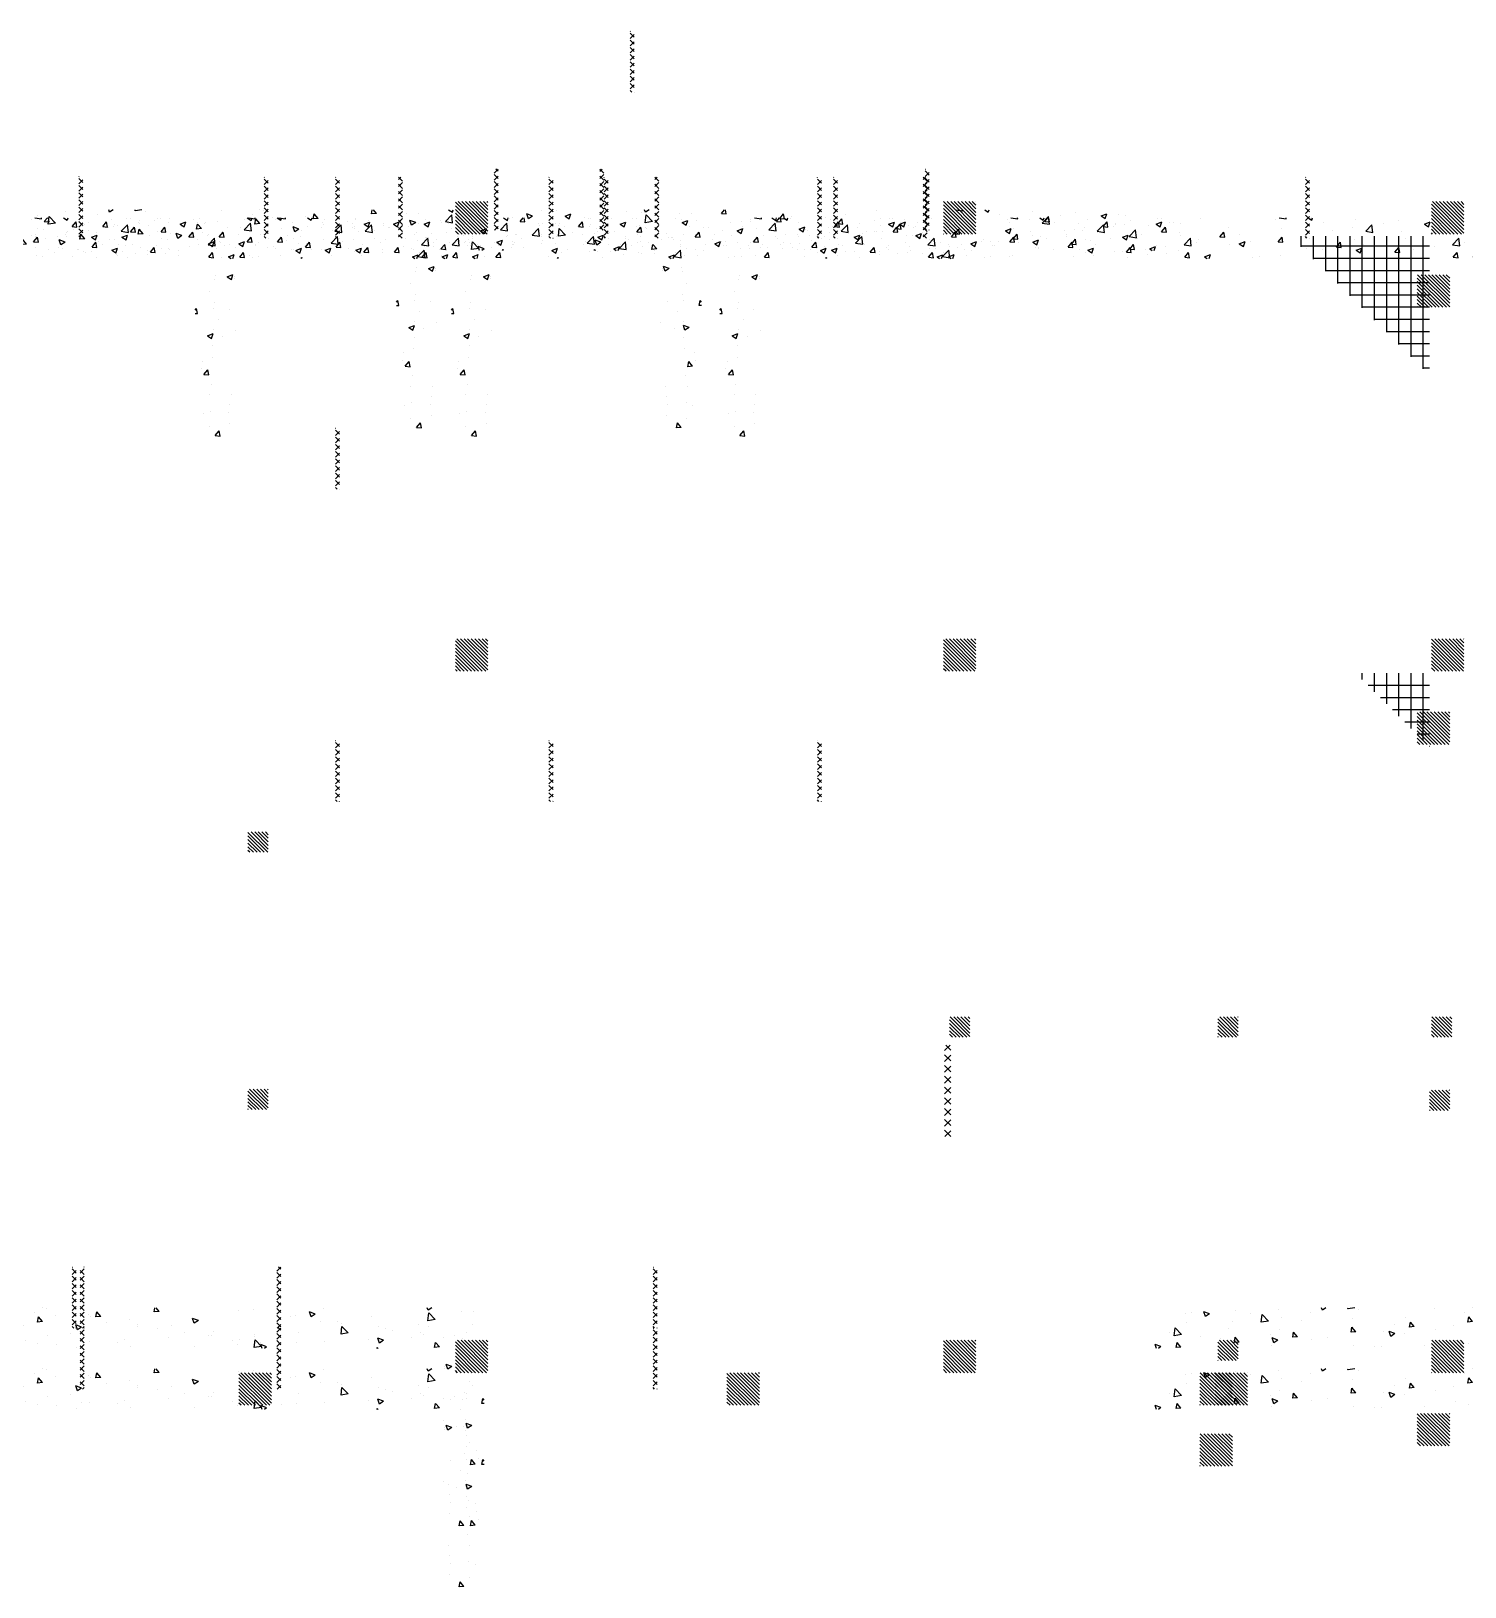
# Paper-space layout 'Layout1' of a CAD drawing. Extents: x -51516 to 7058931, y -29255 to 5150000.
# Drawn here: x 67634 to 85261, y 34167 to 53296 of the extents above; entities that cross this region are included whole.
import ezdxf

# ---------------------------------------------------------------- set-up
doc = ezdxf.new("R2010")
doc.units = 0
doc.header["$LTSCALE"] = 1000
doc.layers.get('0').update_dxf_attribs({"linetype": 'CONTINUOUS'})
doc.layers.add('COL', color=3, linetype='CONTINUOUS')
doc.layers.add('DM', color=2, linetype='CONTINUOUS')

# ---------------------------------------------------------------- blocks, each defined once
blk = doc.blocks.new('*X')
at = {"color": 0}
for p, q in [((50500, 51472), (50528, 51500)), ((50550, 51450), (50500, 51500)), ((50500, 51384), (50550, 51434)), ((50550, 51362), (50500, 51412)), ((70500, 51497), (70503, 51500)), ((70550, 51426), (70500, 51476)), ((70500, 51408), (70550, 51458)), ((50500, 51295), (50550, 51345)), ((50550, 51273), (50500, 51323)), ((70550, 51338), (70500, 51388)), ((70500, 51320), (70550, 51370)), ((70550, 51249), (70500, 51299)), ((70500, 51231), (70550, 51281)), ((50500, 51207), (50550, 51257)), ((50550, 51185), (50500, 51235)), ((50500, 51119), (50550, 51169)), ((50550, 51097), (50500, 51147)), ((70550, 51161), (70500, 51211)), ((70500, 51143), (70550, 51193)), ((50500, 51030), (50550, 51080)), ((50550, 51008), (50500, 51058)), ((70550, 51072), (70500, 51122)), ((70500, 51055), (70550, 51105)), ((70550, 50984), (70500, 51034)), ((70500, 50966), (70550, 51016)), ((48127, 50948), (48127, 50948)), ((48272, 50954), (48272, 50954)), ((48602, 50854), (48680, 50935)), ((48641, 51000), (48688, 50968)), ((48691, 50840), (48680, 50935)), ((48688, 50968), (48699, 51000)), ((49386, 50893), (49386, 50893)), ((49970, 50993), (49970, 50993)), ((50076, 50921), (50146, 50948)), ((50076, 50921), (50126, 50888)), ((50126, 50888), (50146, 50948)), ((50318, 50905), (50318, 50905)), ((50385, 50886), (50385, 50886)), ((50500, 50942), (50550, 50992)), ((50550, 50920), (50500, 50970)), ((50500, 50854), (50550, 50904)), ((50831, 50976), (50831, 50976)), ((51017, 50969), (51017, 50969)), ((51995, 50955), (52033, 51000)), ((51995, 50955), (52055, 50950)), ((52055, 50950), (52046, 51000)), ((52713, 50892), (52761, 50950)), ((52713, 50892), (52772, 50887)), ((52772, 50887), (52761, 50950)), ((52844, 50897), (52844, 50897)), ((52862, 50916), (52862, 50916)), ((53275, 50907), (53275, 50907)), ((53381, 50991), (53381, 50991)), ((53427, 50997), (53427, 50997)), ((53430, 50829), (53478, 50887)), ((53490, 50824), (53478, 50887)), ((53525, 50940), (53525, 50940)), ((53904, 50989), (53904, 50989)), ((54833, 50978), (54833, 50978)), ((54878, 51000), (54962, 50987)), ((54962, 50987), (54961, 51000)), ((55233, 51000), (55277, 50970)), ((55277, 50970), (55287, 51000)), ((55420, 50938), (55420, 50938)), ((55816, 50984), (55816, 50984)), ((55941, 50835), (56018, 50916)), ((56030, 50821), (56018, 50916)), ((56162, 50927), (56162, 50927)), ((56350, 50962), (56350, 50962)), ((56665, 50924), (56735, 50950)), ((56665, 50924), (56714, 50890)), ((56714, 50890), (56735, 50950)), ((56883, 50939), (56883, 50939)), ((56965, 50928), (56965, 50928)), ((70550, 50896), (70500, 50946)), ((70500, 50878), (70550, 50928)), ((48148, 50789), (48148, 50789)), ((48602, 50854), (48691, 50840)), ((48681, 50767), (48681, 50767)), ((48803, 50793), (48803, 50793)), ((49293, 50766), (49293, 50766)), ((49670, 50689), (49748, 50770)), ((49759, 50675), (49748, 50770)), ((49756, 50803), (49756, 50803)), ((49798, 50830), (49798, 50830)), ((50006, 50836), (50006, 50836)), ((50550, 50831), (50500, 50881)), ((50500, 50765), (50550, 50815)), ((50543, 50750), (50500, 50793)), ((51513, 50841), (51583, 50868)), ((51513, 50841), (51563, 50808)), ((51563, 50808), (51583, 50868)), ((51843, 50782), (51843, 50782)), ((52261, 50797), (52261, 50797)), ((52264, 50774), (52264, 50774)), ((52357, 50852), (52357, 50852)), ((52643, 50824), (52643, 50824)), ((52950, 50761), (53020, 50788)), ((52950, 50761), (53000, 50728)), ((53000, 50728), (53020, 50788)), ((53430, 50829), (53490, 50824)), ((53667, 50778), (53667, 50778)), ((54147, 50767), (54195, 50824)), ((54147, 50767), (54207, 50761)), ((54207, 50761), (54195, 50824)), ((54250, 50878), (54250, 50878)), ((54388, 50793), (54388, 50793)), ((54864, 50704), (54913, 50761)), ((54901, 50761), (54901, 50761)), ((54907, 50868), (54907, 50868)), ((54924, 50699), (54913, 50761)), ((55533, 50844), (55533, 50844)), ((55783, 50877), (55783, 50877)), ((55941, 50835), (56029, 50821)), ((56382, 50828), (56382, 50828)), ((56946, 50815), (56946, 50815)), ((70550, 50807), (70500, 50857)), ((70500, 50789), (70550, 50839)), ((70519, 50750), (70500, 50769)), ((48220, 50693), (48220, 50693)), ((48358, 50655), (48358, 50655)), ((48495, 50637), (48495, 50637)), ((48746, 50670), (48746, 50670)), ((48780, 50696), (48780, 50696)), ((48892, 50632), (48892, 50632)), ((49124, 50720), (49124, 50720)), ((49215, 50744), (49215, 50744)), ((49670, 50689), (49759, 50675)), ((49749, 50721), (49749, 50721)), ((50283, 50699), (50283, 50699)), ((50817, 50676), (50817, 50676)), ((50819, 50643), (50819, 50643)), ((51324, 50707), (51324, 50707)), ((51351, 50654), (51351, 50654)), ((51383, 50658), (51383, 50658)), ((51678, 50697), (51678, 50697)), ((51884, 50631), (51884, 50631)), ((52014, 50741), (52014, 50741)), ((53084, 50678), (53084, 50678)), ((53369, 50658), (53369, 50658)), ((53883, 50729), (53883, 50729)), ((54272, 50678), (54272, 50678)), ((54387, 50681), (54457, 50708)), ((54387, 50681), (54437, 50648)), ((54437, 50648), (54457, 50708)), ((54523, 50711), (54523, 50711)), ((54864, 50704), (54924, 50699)), ((55215, 50628), (55215, 50628)), ((55582, 50641), (55630, 50699)), ((55582, 50641), (55641, 50636)), ((55641, 50636), (55630, 50699)), ((55799, 50728), (55799, 50728)), ((55824, 50601), (55894, 50628)), ((55874, 50567), (55894, 50628)), ((55913, 50669), (55913, 50669)), ((56299, 50578), (56347, 50636)), ((56359, 50573), (56347, 50636)), ((56433, 50744), (56433, 50744)), ((56781, 50649), (56781, 50649)), ((57008, 50670), (57086, 50751)), ((57008, 50670), (57097, 50656)), ((57097, 50656), (57086, 50751)), ((57160, 50699), (57160, 50699)), ((70549, 50750), (70550, 50751)), ((48260, 50621), (48260, 50621)), ((48548, 50517), (48596, 50574)), ((48548, 50517), (48608, 50511)), ((48608, 50511), (48596, 50574)), ((49236, 50599), (49306, 50626)), ((49236, 50599), (49285, 50565)), ((49285, 50565), (49306, 50626)), ((49304, 50500), (49313, 50511)), ((49315, 50500), (49313, 50511)), ((49426, 50610), (49426, 50610)), ((49960, 50587), (49960, 50587)), ((50305, 50573), (50305, 50573)), ((50494, 50565), (50494, 50565)), ((50673, 50519), (50743, 50546)), ((50673, 50519), (50701, 50500)), ((50727, 50500), (50743, 50546)), ((50737, 50523), (50815, 50604)), ((50737, 50523), (50826, 50509)), ((50753, 50575), (50753, 50575)), ((50826, 50509), (50815, 50604)), ((51004, 50608), (51004, 50608)), ((51028, 50542), (51028, 50542)), ((51095, 50597), (51095, 50597)), ((51561, 50519), (51561, 50519)), ((52345, 50519), (52345, 50519)), ((52418, 50609), (52418, 50609)), ((52501, 50577), (52501, 50577)), ((52850, 50583), (52850, 50583)), ((52952, 50586), (52952, 50586)), ((53012, 50512), (53012, 50512)), ((53262, 50545), (53262, 50545)), ((53486, 50564), (53486, 50564)), ((53641, 50595), (53641, 50595)), ((54020, 50541), (54020, 50541)), ((54553, 50518), (54553, 50518)), ((54632, 50528), (54632, 50528)), ((54895, 50535), (54895, 50535)), ((55408, 50605), (55408, 50605)), ((55824, 50601), (55874, 50568)), ((55899, 50533), (55899, 50533)), ((56299, 50578), (56359, 50573)), ((56530, 50616), (56530, 50616)), ((57016, 50516), (57064, 50573)), ((57016, 50516), (57076, 50510)), ((57076, 50510), (57064, 50573)), ((57261, 50521), (57331, 50548)), ((57261, 50521), (57293, 50500)), ((57315, 50500), (57331, 50548)), ((48248, 50288), (48248, 50288)), ((48395, 50276), (48465, 50303)), ((48395, 50276), (48445, 50243)), ((48445, 50243), (48465, 50303)), ((48482, 50258), (48482, 50258)), ((48483, 50276), (48483, 50276)), ((8800, 49812), (9188, 50200)), ((8800, 49856), (9144, 50200)), ((8800, 49901), (9099, 50200)), ((8800, 49945), (9055, 50200)), ((8800, 49989), (9011, 50200)), ((8800, 50033), (8967, 50200)), ((8800, 50077), (8923, 50200)), ((8800, 50122), (8878, 50200)), ((8800, 50166), (8834, 50200)), ((8832, 49800), (9200, 50168)), ((8876, 49800), (9200, 50124)), ((14800, 49802), (15198, 50200)), ((14800, 49846), (15154, 50200)), ((14800, 49890), (15110, 50200)), ((14800, 49934), (15066, 50200)), ((14800, 49979), (15021, 50200)), ((14800, 50023), (14977, 50200)), ((14800, 50067), (14933, 50200)), ((14800, 50111), (14889, 50200)), ((14800, 50155), (14845, 50200)), ((14800, 50200), (14800, 50200)), ((14842, 49800), (15200, 50158)), ((20800, 49836), (21164, 50200)), ((20800, 49880), (21120, 50200)), ((20800, 49924), (21076, 50200)), ((20800, 49968), (21032, 50200)), ((20800, 50012), (20988, 50200)), ((20800, 50057), (20943, 50200)), ((20800, 50101), (20899, 50200)), ((20800, 50145), (20855, 50200)), ((20800, 50189), (20811, 50200)), ((20809, 49800), (21200, 50191)), ((20853, 49800), (21200, 50147)), ((26800, 49825), (27175, 50200)), ((26800, 49869), (27131, 50200)), ((26800, 49914), (27086, 50200)), ((26800, 49958), (27042, 50200)), ((26800, 50002), (26998, 50200)), ((26800, 50046), (26954, 50200)), ((26800, 50090), (26910, 50200)), ((26800, 50135), (26865, 50200)), ((26800, 50179), (26821, 50200)), ((26819, 49800), (27200, 50181)), ((26863, 49800), (27200, 50137)), ((38800, 49804), (39196, 50200)), ((38800, 49849), (39151, 50200)), ((38800, 49893), (39107, 50200)), ((38800, 49937), (39063, 50200)), ((38800, 49981), (39019, 50200)), ((38800, 50025), (38975, 50200)), ((38800, 50070), (38930, 50200)), ((38800, 50114), (38886, 50200)), ((38800, 50158), (38842, 50200)), ((38840, 49800), (39200, 50160)), ((48232, 50243), (48232, 50243)), ((8920, 49800), (9200, 50080)), ((8965, 49800), (9200, 50035)), ((9009, 49800), (9200, 49991)), ((14887, 49800), (15200, 50113)), ((14931, 49800), (15200, 50069)), ((14975, 49800), (15200, 50025)), ((20897, 49800), (21200, 50103)), ((20941, 49800), (21200, 50059)), ((20985, 49800), (21200, 50015)), ((26907, 49800), (27200, 50093)), ((26952, 49800), (27200, 50048)), ((26996, 49800), (27200, 50004)), ((38884, 49800), (39200, 50116)), ((38928, 49800), (39200, 50072)), ((38972, 49800), (39200, 50028)), ((48179, 50096), (48179, 50096)), ((9053, 49800), (9200, 49947)), ((9097, 49800), (9200, 49903)), ((15019, 49800), (15200, 49981)), ((15063, 49800), (15200, 49937)), ((15108, 49800), (15200, 49892)), ((21030, 49800), (21200, 49970)), ((21074, 49800), (21200, 49926)), ((21118, 49800), (21200, 49882)), ((27040, 49800), (27200, 49960)), ((27084, 49800), (27200, 49916)), ((27128, 49800), (27200, 49872)), ((39017, 49800), (39200, 49983)), ((39061, 49800), (39200, 49939)), ((39105, 49800), (39200, 49895)), ((48000, 49864), (48017, 49885)), ((48029, 49822), (48017, 49885)), ((48220, 49881), (48220, 49881)), ((48236, 49955), (48236, 49955)), ((48418, 49877), (48418, 49877)), ((9141, 49800), (9200, 49859)), ((9186, 49800), (9200, 49814)), ((9300, 48143), (9300, 49775)), ((9450, 48293), (9450, 49775)), ((9600, 48443), (9600, 49775)), ((9750, 48593), (9750, 49775)), ((9900, 48743), (9900, 49775)), ((10050, 48893), (10050, 49775)), ((10200, 49043), (10200, 49775)), ((10350, 49193), (10350, 49775)), ((10500, 49343), (10500, 49775)), ((10650, 49493), (10650, 49775)), ((10800, 49643), (10800, 49775)), ((15152, 49800), (15200, 49848)), ((15196, 49800), (15200, 49804)), ((21162, 49800), (21200, 49838)), ((27173, 49800), (27200, 49827)), ((39149, 49800), (39200, 49851)), ((39193, 49800), (39200, 49807)), ((48000, 49824), (48029, 49822)), ((48288, 49747), (48288, 49747)), ((9225, 49650), (10807, 49650)), ((48224, 49622), (48224, 49622)), ((48499, 49613), (48499, 49613)), ((9225, 49500), (10657, 49500)), ((48152, 49551), (48222, 49578)), ((48152, 49551), (48202, 49518)), ((48202, 49518), (48222, 49578)), ((48335, 49537), (48335, 49537)), ((48217, 49427), (48217, 49427)), ((9225, 49350), (10507, 49350)), ((48089, 49239), (48089, 49239)), ((48212, 49289), (48212, 49289)), ((9225, 49200), (10357, 49200)), ((48072, 49142), (48072, 49142)), ((48108, 49075), (48156, 49132)), ((48168, 49070), (48156, 49132)), ((9225, 49050), (10207, 49050)), ((48108, 49075), (48168, 49070)), ((9225, 48900), (10057, 48900)), ((48199, 48957), (48199, 48957)), ((9225, 48750), (9907, 48750)), ((48176, 48830), (48176, 48830)), ((48441, 48831), (48441, 48831)), ((9225, 48600), (9757, 48600)), ((48105, 48594), (48105, 48594)), ((48187, 48624), (48187, 48624)), ((48415, 48610), (48415, 48610)), ((48428, 48705), (48428, 48705)), ((48428, 48470), (48428, 48470)), ((9225, 48450), (9607, 48450)), ((48178, 48437), (48178, 48437)), ((48247, 48323), (48295, 48380)), ((48307, 48317), (48295, 48380)), ((9225, 48300), (9457, 48300)), ((48247, 48323), (48307, 48317)), ((9225, 48150), (9307, 48150)), ((8800, 44465), (9160, 44825)), ((8800, 44509), (9116, 44825)), ((8800, 44553), (9072, 44825)), ((8800, 44597), (9028, 44825)), ((8800, 44641), (8984, 44825)), ((8800, 44686), (8939, 44825)), ((8800, 44730), (8895, 44825)), ((8800, 44774), (8851, 44825)), ((8800, 44818), (8807, 44825)), ((8804, 44425), (9200, 44821)), ((8849, 44425), (9200, 44776)), ((14800, 44454), (15171, 44825)), ((14800, 44498), (15127, 44825)), ((14800, 44543), (15082, 44825)), ((14800, 44587), (15038, 44825)), ((14800, 44631), (14994, 44825)), ((14800, 44675), (14950, 44825)), ((14800, 44719), (14906, 44825)), ((14800, 44764), (14861, 44825)), ((14800, 44808), (14817, 44825)), ((14815, 44425), (15200, 44810)), ((14859, 44425), (15200, 44766)), ((20800, 44444), (21181, 44825)), ((20800, 44488), (21137, 44825)), ((20800, 44532), (21093, 44825)), ((20800, 44576), (21049, 44825)), ((20800, 44621), (21004, 44825)), ((20800, 44665), (20960, 44825)), ((20800, 44709), (20916, 44825)), ((20800, 44753), (20872, 44825)), ((20800, 44797), (20828, 44825)), ((20825, 44425), (21200, 44800)), ((38800, 44457), (39168, 44825)), ((38800, 44501), (39124, 44825)), ((38800, 44545), (39080, 44825)), ((38800, 44589), (39036, 44825)), ((38800, 44634), (38991, 44825)), ((38800, 44678), (38947, 44825)), ((38800, 44722), (38903, 44825)), ((38800, 44766), (38859, 44825)), ((38800, 44810), (38815, 44825)), ((38812, 44425), (39200, 44813)), ((38857, 44425), (39200, 44768)), ((8893, 44425), (9200, 44732)), ((8937, 44425), (9200, 44688)), ((8981, 44425), (9200, 44644)), ((14903, 44425), (15200, 44722)), ((14947, 44425), (15200, 44678)), ((14992, 44425), (15200, 44633)), ((20870, 44425), (21200, 44755)), ((20914, 44425), (21200, 44711)), ((20958, 44425), (21200, 44667)), ((38901, 44425), (39200, 44724)), ((38945, 44425), (39200, 44680)), ((38989, 44425), (39200, 44636)), ((9025, 44425), (9200, 44600)), ((9070, 44425), (9200, 44555)), ((9114, 44425), (9200, 44511)), ((15036, 44425), (15200, 44589)), ((15080, 44425), (15200, 44545)), ((21002, 44425), (21200, 44623)), ((21046, 44425), (21200, 44579)), ((21090, 44425), (21200, 44535)), ((39033, 44425), (39200, 44592)), ((39078, 44425), (39200, 44547)), ((9158, 44425), (9200, 44467)), ((9300, 43573), (9300, 44400)), ((9450, 43723), (9450, 44400)), ((9600, 43873), (9600, 44400)), ((9750, 44023), (9750, 44400)), ((9900, 44173), (9900, 44400)), ((10050, 44323), (10050, 44400)), ((15124, 44425), (15200, 44501)), ((15168, 44425), (15200, 44457)), ((21135, 44425), (21200, 44490)), ((21179, 44425), (21200, 44446)), ((39122, 44425), (39200, 44503)), ((39166, 44425), (39200, 44459)), ((9225, 44250), (9977, 44250)), ((9225, 44100), (9827, 44100)), ((9225, 43950), (9677, 43950)), ((9225, 43800), (9527, 43800)), ((9225, 43650), (9377, 43650)), ((9225, 43500), (9227, 43500)), ((23500, 42238), (23712, 42450)), ((23500, 42283), (23667, 42450)), ((23500, 42327), (23623, 42450)), ((23500, 42371), (23579, 42450)), ((23500, 42415), (23535, 42450)), ((23506, 42200), (23750, 42444)), ((23550, 42200), (23750, 42400)), ((23594, 42200), (23750, 42356)), ((23638, 42200), (23750, 42312)), ((23683, 42200), (23750, 42267)), ((23727, 42200), (23750, 42223)), ((8950, 39930), (9195, 40175)), ((8950, 39974), (9151, 40175)), ((8950, 40019), (9106, 40175)), ((8950, 40063), (9062, 40175)), ((8950, 40107), (9018, 40175)), ((8950, 40151), (8974, 40175)), ((11575, 39948), (11802, 40175)), ((11575, 39992), (11758, 40175)), ((11575, 40036), (11714, 40175)), ((11575, 40080), (11670, 40175)), ((11575, 40124), (11626, 40175)), ((11575, 40169), (11581, 40175)), ((14875, 39933), (15117, 40175)), ((14875, 39977), (15073, 40175)), ((14875, 40021), (15029, 40175)), ((14875, 40066), (14984, 40175)), ((14875, 40110), (14940, 40175)), ((14875, 40154), (14896, 40175)), ((38800, 39949), (39026, 40175)), ((38800, 39993), (38982, 40175)), ((38800, 40037), (38938, 40175)), ((38800, 40082), (38893, 40175)), ((38800, 40126), (38849, 40175)), ((38800, 40170), (38805, 40175)), ((8989, 39925), (9200, 40136)), ((9033, 39925), (9200, 40092)), ((9077, 39925), (9200, 40048)), ((11597, 39925), (11825, 40153)), ((11641, 39925), (11825, 40109)), ((11685, 39925), (11825, 40065)), ((14911, 39925), (15125, 40139)), ((14955, 39925), (15125, 40095)), ((14999, 39925), (15125, 40051)), ((38820, 39925), (39050, 40155)), ((38864, 39925), (39050, 40111)), ((38909, 39925), (39050, 40066)), ((9122, 39925), (9200, 40003)), ((9166, 39925), (9200, 39959)), ((11729, 39925), (11825, 40021)), ((11773, 39925), (11825, 39977)), ((11818, 39925), (11825, 39932)), ((15044, 39925), (15125, 40006)), ((15088, 39925), (15125, 39962)), ((38953, 39925), (39050, 40022)), ((38997, 39925), (39050, 39978)), ((39041, 39925), (39050, 39934)), ((23500, 39056), (23729, 39285)), ((23500, 39101), (23684, 39285)), ((23500, 39145), (23640, 39285)), ((23500, 39189), (23596, 39285)), ((23500, 39233), (23552, 39285)), ((23500, 39277), (23508, 39285)), ((23523, 39035), (23750, 39262)), ((23567, 39035), (23750, 39218)), ((23611, 39035), (23750, 39174)), ((23655, 39035), (23750, 39130)), ((23700, 39035), (23750, 39085)), ((23744, 39035), (23750, 39041)), ((8800, 35803), (9197, 36200)), ((8800, 35847), (9153, 36200)), ((8800, 35891), (9109, 36200)), ((8800, 35935), (9065, 36200)), ((8800, 35979), (9021, 36200)), ((8800, 36024), (8976, 36200)), ((8800, 36068), (8932, 36200)), ((8800, 36112), (8888, 36200)), ((8800, 36156), (8844, 36200)), ((8842, 35800), (9200, 36158)), ((8886, 35800), (9200, 36114)), ((11575, 35970), (11805, 36200)), ((11575, 36014), (11761, 36200)), ((11575, 36059), (11716, 36200)), ((11575, 36103), (11672, 36200)), ((11575, 36147), (11628, 36200)), ((11575, 36191), (11584, 36200)), ((11599, 35950), (11825, 36176)), ((11643, 35950), (11825, 36132)), ((14800, 35836), (15164, 36200)), ((14800, 35881), (15119, 36200)), ((14800, 35925), (15075, 36200)), ((14800, 35969), (15031, 36200)), ((14800, 36013), (14987, 36200)), ((14800, 36057), (14943, 36200)), ((14800, 36102), (14898, 36200)), ((14800, 36146), (14854, 36200)), ((14800, 36190), (14810, 36200)), ((14808, 35800), (15200, 36192)), ((14852, 35800), (15200, 36148)), ((14896, 35800), (15200, 36104)), ((20800, 35826), (21174, 36200)), ((20800, 35870), (21130, 36200)), ((20800, 35914), (21086, 36200)), ((20800, 35959), (21041, 36200)), ((20800, 36003), (20997, 36200)), ((20800, 36047), (20953, 36200)), ((20800, 36091), (20909, 36200)), ((20800, 36135), (20865, 36200)), ((20800, 36180), (20820, 36200)), ((20818, 35800), (21200, 36182)), ((20862, 35800), (21200, 36138)), ((20907, 35800), (21200, 36093)), ((38800, 35839), (39161, 36200)), ((38800, 35883), (39117, 36200)), ((38800, 35927), (39073, 36200)), ((38800, 35972), (39028, 36200)), ((38800, 36016), (38984, 36200)), ((38800, 36060), (38940, 36200)), ((38800, 36104), (38896, 36200)), ((38800, 36148), (38852, 36200)), ((38800, 36193), (38807, 36200)), ((38805, 35800), (39200, 36195)), ((38849, 35800), (39200, 36151)), ((38894, 35800), (39200, 36106)), ((8930, 35800), (9200, 36070)), ((8974, 35800), (9200, 36026)), ((9018, 35800), (9200, 35982)), ((11687, 35950), (11825, 36088)), ((11732, 35950), (11825, 36043)), ((11776, 35950), (11825, 35999)), ((14940, 35800), (15200, 36060)), ((14985, 35800), (15200, 36015)), ((15029, 35800), (15200, 35971)), ((20951, 35800), (21200, 36049)), ((20995, 35800), (21200, 36005)), ((38938, 35800), (39200, 36062)), ((38982, 35800), (39200, 36018)), ((39026, 35800), (39200, 35974)), ((9063, 35800), (9200, 35937)), ((9107, 35800), (9200, 35893)), ((9151, 35800), (9200, 35849)), ((11820, 35950), (11825, 35955)), ((15073, 35800), (15200, 35927)), ((15117, 35800), (15200, 35883)), ((15161, 35800), (15200, 35839)), ((21039, 35800), (21200, 35961)), ((21083, 35800), (21200, 35917)), ((21128, 35800), (21200, 35872)), ((39070, 35800), (39200, 35930)), ((39115, 35800), (39200, 35885)), ((39159, 35800), (39200, 35841)), ((9195, 35800), (9200, 35805)), ((21172, 35800), (21200, 35828)), ((53050, 14955), (53095, 15000)), ((53100, 14871), (53050, 14921)), ((53100, 14959), (53059, 15000)), ((53050, 14866), (53100, 14916)), ((53100, 14782), (53050, 14832)), ((53050, 14778), (53100, 14828)), ((53100, 14694), (53050, 14744)), ((53050, 14689), (53100, 14739)), ((53100, 14605), (53050, 14655)), ((53050, 14601), (53100, 14651)), ((53100, 14517), (53050, 14567)), ((53050, 14513), (53100, 14563)), ((53100, 14429), (53050, 14479)), ((53050, 14424), (53100, 14474)), ((53100, 14340), (53050, 14390)), ((53050, 14336), (53100, 14386)), ((53100, 14252), (53050, 14302)), ((53052, 14250), (53100, 14298))]:
    blk.add_line(p, q, dxfattribs=at)

psp = doc.layouts.get("Layout1")

# ---------------------------------------------------------------- block references
at = {"color": 0}
for p in [(4500, 1796), (0, 0), (876, 0), (8125, 100), (24125, 100), (-2361, -13400), (4781, -13400), (4781, -14150)]:
    psp.add_blockref('*X', p, dxfattribs=at)
at = {"color": 0, "xscale": -1}
for p in [(94050, 1000), (123875, 100), (97389, -13400), (121203, -13400), (138786, -13400), (121203, -14150), (138786, -14150)]:
    psp.add_blockref('*X', p, dxfattribs=at)
at = {"layer": 'COL', "color": 0}
for p in [(-2279, 9), (876, 0), (876, 0), (876, 0), (876, 0), (876, 0), (876, 0), (876, 0), (876, 0), (876, 0), (876, 0), (876, 0), (876, 0), (876, 0), (876, 0), (876, 0), (876, 0), (876, 0), (876, 0), (876, 0), (876, 0), (876, 0), (876, 0), (876, 0), (876, 0), (876, 0), (876, 0), (876, 0), (876, 0), (876, 0), (3501, 0), (4178, 0), (6801, 0), (6801, 0), (12801, 0), (15426, 0), (15801, 0), (21651, 0), (24801, 0), (28101, 0), (876, -3085), (876, -6925), (3501, -6925), (6801, -6925)]:
    psp.add_blockref('*X', p, dxfattribs=at)
at = {"layer": 'DM', "color": 0, "xscale": 1.5, "yscale": 1.5, "zscale": 1.5}
psp.add_blockref('*X', (-710, 18329), dxfattribs=at)
at = {"layer": 'DM', "color": 0}
psp.add_blockref('*X', (7000, 0), dxfattribs=at)

doc.saveas('drawing.dxf')
